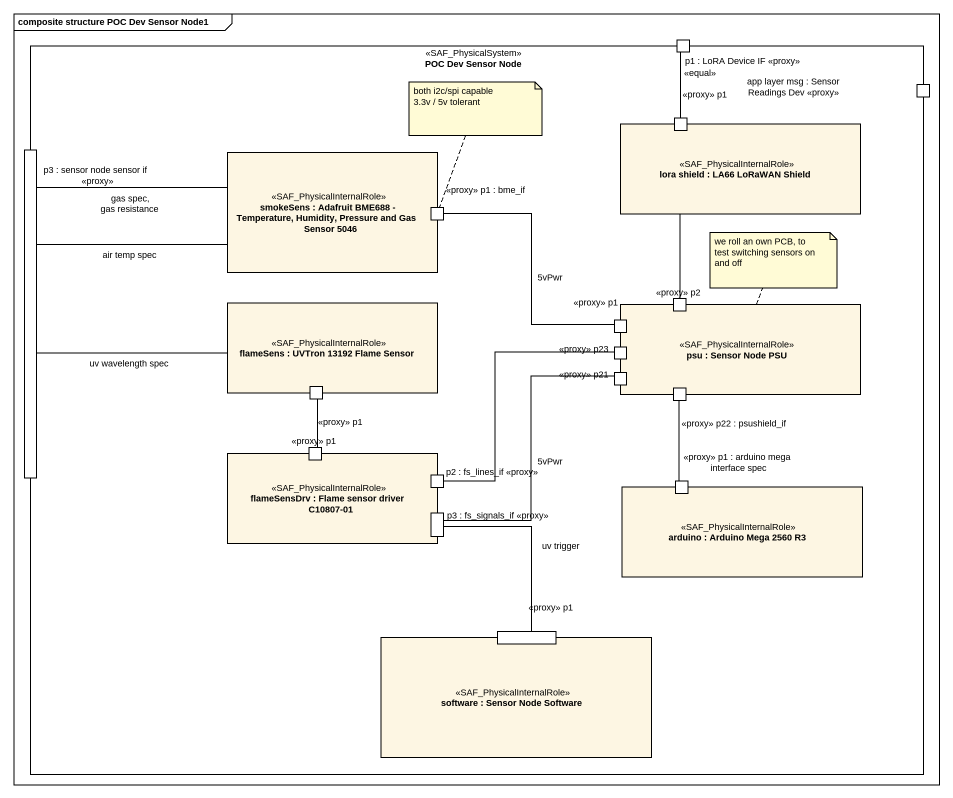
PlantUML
@startuml
mainframe composite structure POC Dev Sensor Node1
rectangle "POC Dev Sensor Node" as POC_Dev_Sensor_Node <<SAF_PhysicalSystem>> {
  port "p1 : LoRA Device IF <<proxy>>" as p1_LoRA_Device_IF_proxy
  port "app layer msg : Sensor Readings Dev <<proxy>>" as app_layer_msg_Sensor
  rectangle "lora shield : LA66 LoRaWAN Shield" as lora_shield <<SAF_PhysicalInternalRole>> {
    port "<<proxy>> p1" as proxy_p1
  }
  port "p3 : sensor node sensor if <<proxy>>" as p3_sensor_node_sensor_if
  rectangle "smokeSens : Adafruit BME688 - Temperature, Humidity, Pressure and Gas Sensor 5046" as smokeSens <<SAF_PhysicalInternalRole>> {
    port "<<proxy>> p1 : bme_if" as proxy_p1_bme_if
  }
  rectangle "flameSens : UVTron 13192 Flame Sensor" as flameSens <<SAF_PhysicalInternalRole>> {
    port "<<proxy>> p1" as proxy_p1_3
  }
  rectangle "psu : Sensor Node PSU" as psu <<SAF_PhysicalInternalRole>> {
    port "<<proxy>> p1" as proxy_p1_2
    port "<<proxy>> p2" as proxy_p2
    port "<<proxy>> p23" as proxy_p23
    port "<<proxy>> p21" as proxy_p21
    port "<<proxy>> p22 : psushield_if" as proxy_p22_psushield_if
  }
  rectangle "flameSensDrv : Flame sensor driver C10807-01" as flameSensDrv <<SAF_PhysicalInternalRole>> {
    port "<<proxy>> p1" as proxy_p1_4
    port "p2 : fs_lines_if <<proxy>>" as p2_fs_lines_if_proxy
    port "p3 : fs_signals_if <<proxy>>" as p3_fs_signals_if_proxy
  }
  rectangle "arduino : Arduino Mega 2560 R3" as arduino <<SAF_PhysicalInternalRole>> {
    port "<<proxy>> p1 : arduino mega interface spec" as proxy_p1_arduino_mega
  }
  rectangle "software : Sensor Node Software" as software <<SAF_PhysicalInternalRole>> {
    port "<<proxy>> p1" as proxy_p1_5
  }
}
p1_LoRA_Device_IF_proxy -- proxy_p1 : <<equal>>
p3_sensor_node_sensor_if -right- smokeSens : air temp spec
p3_sensor_node_sensor_if -right- smokeSens : gas spec, gas resistance
p3_sensor_node_sensor_if -right- flameSens : uv wavelength spec
proxy_p1_bme_if -- proxy_p1_2 : 5vPwr
proxy_p2 -up- lora_shield
proxy_p1_3 -- proxy_p1_4
p2_fs_lines_if_proxy -up- proxy_p23
p3_fs_signals_if_proxy -up- proxy_p21 : 5vPwr
p3_fs_signals_if_proxy -- proxy_p1_5 : uv trigger
proxy_p1_arduino_mega -up- proxy_p22_psushield_if
note as N1
  both i2c/spi capable
  3.3v / 5v tolerant
end note
N1 .. proxy_p1_bme_if
note top of psu : we roll an own PCB, to test switching sensors on and off
@enduml
